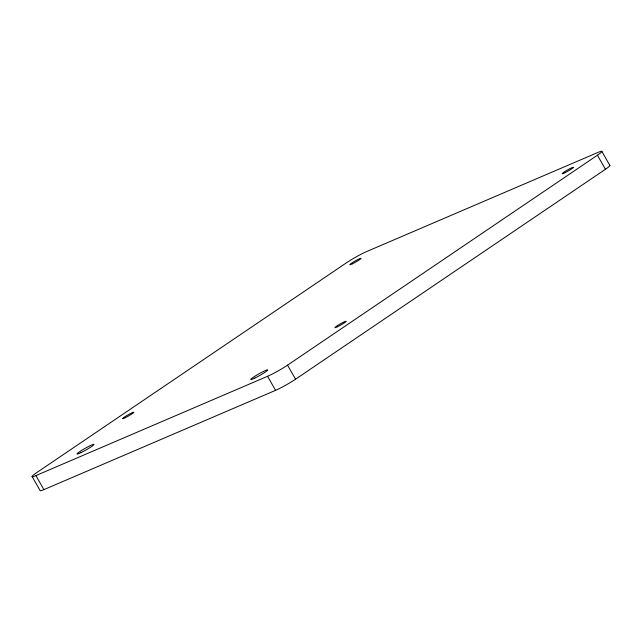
<?xml version="1.0" encoding="UTF-8"?>
<svg xmlns="http://www.w3.org/2000/svg" width="642" height="642" viewBox="0 0 642 642"><rect width="100%" height="100%" fill="white"/><g stroke="black" fill="none" stroke-linecap="round" stroke-linejoin="round"><path stroke-width="0.96" d="M35.904 475.586L267.57 376.284A16.235 1.525 -29.6 0 0 287.552 365.154L597.437 155.22A16.235 1.525 -29.6 0 0 598.119 152.363L366.446 251.656A16.235 1.525 -29.6 0 0 346.463 262.795L36.578 472.721A16.235 1.525 -29.6 0 0 35.904 475.586L43.881 489.637L275.554 390.344A16.235 1.525 -29.6 0 0 295.537 379.205L605.422 169.279A16.235 1.525 -29.6 0 0 609.539 165.283M601.915 151.488L609.9 165.54M597.437 155.22L605.422 169.279M287.552 365.154L295.537 379.205M267.57 376.284L275.554 390.344M32.1 476.46L40.085 490.512A16.235 1.525 -29.6 0 0 43.881 489.637M254.778 378.114A9.742 0.915 -29.6 0 0 267.746 369.977A9.742 0.915 -29.6 0 0 255.275 376.011A9.742 0.915 -29.6 0 0 254.778 378.114M81.028 452.586A9.742 0.915 -29.6 0 0 93.997 444.449A9.742 0.915 -29.6 0 0 81.526 450.483A9.742 0.915 -29.6 0 0 81.028 452.586M125.198 417.741A6.492 0.61 -29.6 0 0 133.841 412.316A6.492 0.61 -29.6 0 0 125.527 416.337A6.492 0.61 -29.6 0 0 125.198 417.741M352.45 263.79A6.492 0.61 -29.6 0 0 361.093 258.365A6.492 0.61 -29.6 0 0 352.779 262.393A6.492 0.61 -29.6 0 0 352.45 263.79M337.564 326.722A6.492 0.61 -29.6 0 0 346.207 321.297A6.492 0.61 -29.6 0 0 337.893 325.317A6.492 0.61 -29.6 0 0 337.564 326.722M564.816 172.77A6.492 0.61 -29.6 0 0 573.458 167.345A6.492 0.61 -29.6 0 0 565.145 171.366A6.492 0.61 -29.6 0 0 564.816 172.77"/></g></svg>
